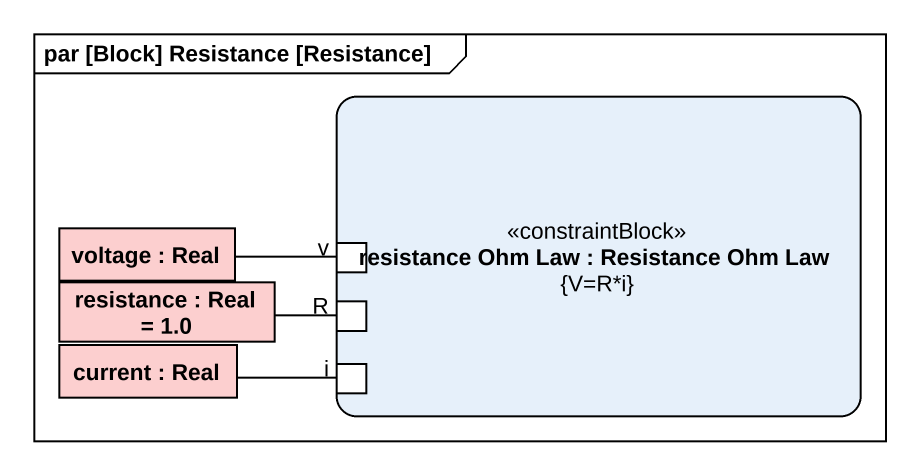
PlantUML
@startuml
mainframe par [Block] Resistance [Resistance]
rectangle "resistance Ohm Law : Resistance Ohm Law\n{V=R*i}" as resistance_Ohm_Law <<constraintBlock>> {
  port v
  port R
  port i
}
rectangle "voltage : Real" as voltage #FCCFCF
rectangle "current : Real" as current #FCCFCF
rectangle "resistance : Real = 1.0" as resistance #FCCFCF
voltage -right- v
current -right- i
resistance -right- R
@enduml
